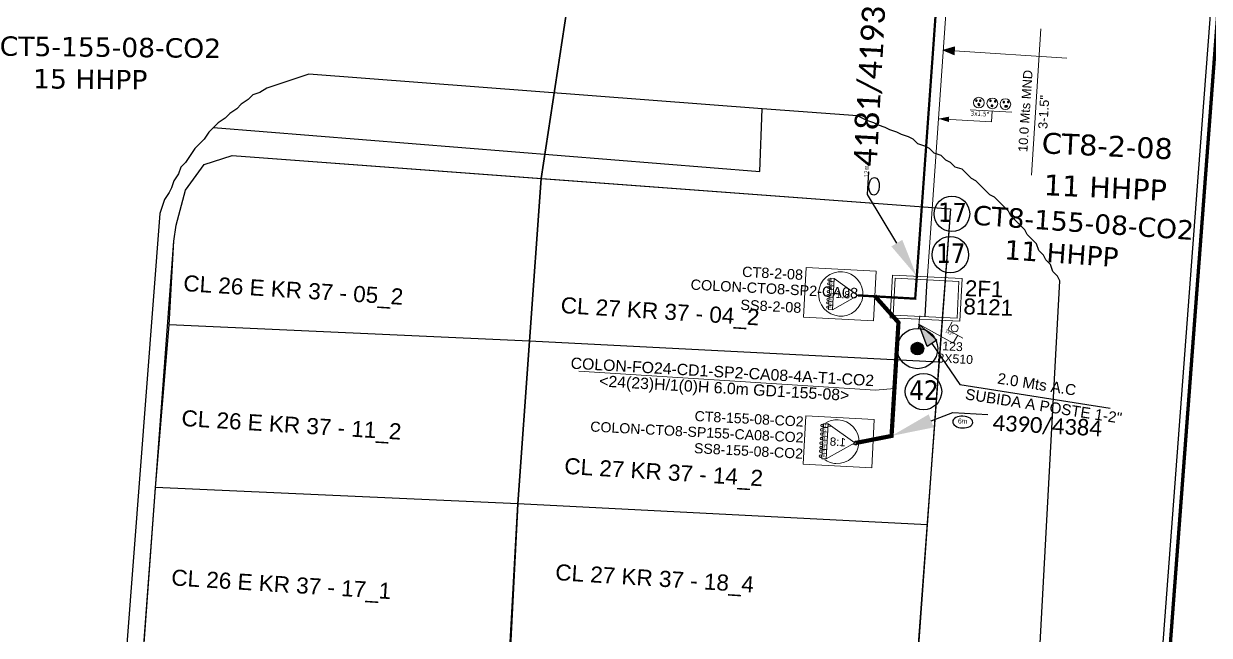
# Model space of a CAD drawing. Header units: millimetres. Extents: x -76.52126 to -76.51707, y 3.41842 to 3.42185.
# Drawn here: x -76.5178413 to -76.5173823, y 3.4199871 to 3.4202241 of the extents above; entities that cross this region are included whole.
import ezdxf
from ezdxf import colors
from ezdxf.entities.mleader import LeaderData, LeaderLine
from ezdxf.enums import TextEntityAlignment as Align
from ezdxf.math import Vec2, Vec3

# ---------------------------------------------------------------- set-up
doc = ezdxf.new("R2010")
doc.units = ezdxf.units.MM
doc.linetypes.add('DASHED', pattern=[0.75, 0.5, -0.25])
for name, color, linetype in [('ABSCISA 24H - COUBICADO', 3, 'Continuous'), ('ABSCISA 48H', 1, 'Continuous'), ('CAM 2F1 ATP', 30, 'Continuous'), ('CARTOGRAFIA', 252, 'Continuous'), ('COBERTURA CTO', 30, 'Continuous'), ('COBERTURA CTO - COUBICADO', 30, 'Continuous'), ('COBERTURA EMPALME', 2, 'Continuous'), ('DUCTO ATP', 6, 'Continuous'), ('DUCTOS ATP', 30, 'Continuous'), ('DUCTOS TLF', 4, 'Continuous'), ('PLACAS ZONA ABIERTA', 8, 'Continuous'), ('POSTE EMCALI ENERGIA', 7, 'Continuous'), ('PUNTO CARTERA', 7, 'Continuous'), ('PUNTO CARTERA - COUBICADO', 60, 'Continuous'), ('RESERVA F.O 24', 3, 'Continuous'), ('RESERVA F.O 24 - COUBICADO', 3, 'Continuous'), ('RESERVA F.O 48', 1, 'Continuous'), ('SUBIDA A POSTE ATP EXISTENTE', 30, 'Continuous')]:
    doc.layers.add(name, color=color, linetype=linetype)
for name, color, linetype, lineweight in [('CANALIZACION ATP', 30, 'Continuous', 0), ('CB 144 H CAN', 5, 'Continuous', 60), ('CB 24 H AER - COUBICADO', 3, 'DASHED', 0), ('CB 24 H CAN', 3, 'Continuous', 60), ('CB 288 H CAN_FEE', 15, 'Continuous', 60), ('CB 48 H CAN', 1, 'Continuous', 60), ('CTO CAMARA', 1, 'Continuous', 15), ('CTO CAMARA - COUBICADO', 1, 'Continuous', 15), ('Distancia ATP-CAN', 30, 'Continuous', 20), ('MARQUILLA F.O 24', 3, 'Continuous', 0), ('MARQUILLA F.O 24 - COUBICADO', 3, 'Continuous', 0)]:
    doc.layers.add(name, color=color, linetype=linetype, lineweight=lineweight)
doc.styles.add('Arial', font='arial.ttf')
doc.styles.add('BOOK', font='BKANT.TTF')
doc.styles.add('Legend', font='calibri.ttf')
doc.styles.get("Standard").update_dxf_attribs({"font": 'arial.ttf'})
doc.styles.add('style2', font='verdana.ttf', dxfattribs={"height": 0.1})
doc.styles.add('TAHOMA', font='tahoma.ttf')
doc.styles.add('TEXT CENTRAL OLT', font='tahomabd.ttf', dxfattribs={"height": 1})
doc.styles.add('TEXT SCL GRANDES', font='tahoma.ttf', dxfattribs={"height": 14})
doc.styles.add('TXT CAM GRANDE', font='arial.ttf', dxfattribs={"height": 0.4})
doc.styles.add('TXT CTO Y SS', font='arial.ttf', dxfattribs={"height": 0.5})
doc.linetypes.add('CERCA_LINE', pattern='A,12.7,-5.08,["X",Standard,S=2.54,R=0,X=-2.54,Y=-1.27],-2.08', length=19.86)

# ---------------------------------------------------------------- blocks, each defined once
blk = doc.blocks.new('PUNTO CARTERA')
blk.add_circle((-5.020778246489499e-07, 5.015703301580743e-07), 1.85590673389413e-05)
at = {"style": 'TAHOMA'}
blk.add_attdef('11', (-1.506643124571383e-05, -8.025511332387936e-06), '', height=2e-05, dxfattribs=at)
blk = doc.blocks.new('CAM 2F1 ATP')
blk.add_line((-0.0004297534469515085, 0.6309855398721993), (0.0004297534469515085, -0.6309855398721993))
at = {"lineweight": 0}
for points in [[(-1.192588195969436, 0.7301736043735652), (1.191592472531691, 0.731797428983461), (1.192588195969436, -0.730173604373565), (-1.191592472531691, -0.731797428983461)], [(-1.092520110891201, 0.6302417358383536), (1.091660603997298, 0.631729343906045), (1.092520110891201, -0.6302417358383536), (-1.091660603997298, -0.631729343906045)]]:
    blk.add_lwpolyline(points, close=True, dxfattribs=at)
at = {"lineweight": 0, "style": 'BOOK'}
for tag, p in [('2F1', (1.604285785113461, 0.08862887951545417)), ('CODIGO', (1.628815294941887, -0.5982124407310039))]:
    blk.add_attdef(tag, p, '', height=0.5725093120969081, rotation=0.03902316617520105, dxfattribs=at)
blk = doc.blocks.new('POSTE EMCALI ENERGIA')
h = blk.add_hatch(color=0)
h.dxf.hatch_style = 1
edge = h.paths.add_edge_path()
edge.add_arc((0, 0), 0.4317225846467996, 0, 360)
at = {"color": 0}
for radius in [1.37560418800724, 0.4317225846467996]:
    blk.add_circle((0, 0), radius, dxfattribs=at)
for tag, p in [('NODO', (1.750531847689672, -1.245275313217235)), ('CONSEC', (1.750531847689672, -2.745275313217235))]:
    blk.add_attdef(tag, p, '', height=1, dxfattribs=at)
blk = doc.blocks.new('*U24')
at = {"layer": 'CTO CAMARA', "lineweight": 0}
h = blk.add_hatch(color=256, dxfattribs=at)
h.dxf.hatch_style = 1
edge = h.paths.add_edge_path()
edge.add_arc((0.1064442487618111, -0.06775560511829928), 0.05471359921872897, 180.124249969341, 540.124249969341, ccw=False)
edge = h.paths.add_edge_path()
edge.add_arc((0.1068597312283412, -0.2593480425533368), 0.05471359921872897, 180.124249969341, 540.124249969341, ccw=False)
edge = h.paths.add_edge_path()
edge.add_arc((0.1072464621125881, -0.4376821931209694), 0.05471359921872897, 180.124249969341, 540.124249969341, ccw=False)
edge = h.paths.add_edge_path()
edge.add_arc((0.1076744325636536, -0.6350332451515992), 0.05471359921872897, 180.124249969341, 540.124249969341, ccw=False)
edge = h.paths.add_edge_path()
edge.add_arc((0.1081012963694672, -0.8318739871731065), 0.05471359921872897, 180.124249969341, 540.124249969341, ccw=False)
edge = h.paths.add_edge_path()
edge.add_arc((0.1085090928743648, -1.019922178480793), 0.05471359921872897, 180.124249969341, 540.124249969341, ccw=False)
edge = h.paths.add_edge_path()
edge.add_arc((0.1088591106888053, -1.181326742130706), 0.05471359921872897, 180.124249969341, 540.124249969341, ccw=False)
edge = h.paths.add_edge_path()
edge.add_arc((0.109314134150355, -1.391152814495636), 0.05471359921872897, 180.124249969341, 540.124249969341, ccw=False)
h = blk.add_hatch(color=1, dxfattribs=at)
h.dxf.hatch_style = 1
edge = h.paths.add_edge_path()
edge.add_arc((1.600508259101193, -0.7473289078032777), 0.05194566183112925, 180.124249969341, 540.124249969341, ccw=False)
at = {"layer": 'CTO CAMARA', "color": 1, "lineweight": 0}
for p, q in [((0.3611811035995454, 0.01119598443480474), (0.1609983833389068, 0.01076187330033402)), ((0.1609983833389068, 0.01076187330033402), (0.164282355397918, -1.503584126689114)), ((0.1613398810446152, -0.146713791946725), (0.1609983833389068, 0.01076187330033402)), ((1.551144569859229, -0.7434000519422155), (0.3611811035995454, 0.01119598443480474)), ((0.3644650756585566, -1.503150015554647), (0.3611811035995454, 0.01119598443480474)), ((0.3615226013052537, -0.1462796808122578), (0.1613398810446152, -0.146713791946725)), ((0.3619563971611435, -0.3463170158971759), (0.1617736769005049, -0.3467511270316466)), ((0.3623625041775362, -0.5335861292730416), (0.1621797839168977, -0.5340202404075087)), ((0.3627501524722172, -0.712343327539246), (0.1625674322115787, -0.7127774386737131)), ((0.3631654880925126, -0.9038680494142904), (0.162982767831874, -0.9043021605487576)), ((0.3635900553445113, -1.099649776005569), (0.1634073350838727, -1.100083887140036)), ((1.551144569859229, -0.7434000519422155), (0.3644650756585566, -1.503150015554647)), ((0.3639869322430955, -1.282662582770955), (0.163804211982457, -1.283096693905422)), ((0.164282355397918, -1.503584126689114), (0.3644650756585566, -1.503150015554647))]:
    blk.add_line(p, q, dxfattribs=at)
at = {"layer": 'CTO CAMARA', "color": 2, "lineweight": 0, "true_color": 0xf1eb1f}
blk.add_lwpolyline([(-1.022835817502695, 0.4658907759245174), (2.366642744115293, 0.4658907759245174), (2.366642744115293, -1.927156167135918), (-1.022835817502695, -1.927156167135918)], close=True, dxfattribs=at)
at = {"layer": 'CTO CAMARA', "color": 1, "lineweight": 0}
for centre in [(0.10645566162596, -0.06809460956361749), (0.1068711440924777, -0.2596870469931128), (0.1072578749767361, -0.4380211975662876), (0.1076858454277776, -0.6353722495858329), (0.1081127092335912, -0.8322129916073402), (0.1085205057384897, -1.020261182915027), (0.1088705235529417, -1.181665746570482), (0.1093255470144798, -1.39149181892987)]:
    blk.add_circle(centre, 0.05471359921872897, dxfattribs=at)
at = {"layer": 'CTO CAMARA', "color": 2, "lineweight": 0, "true_color": 0xf1eb1f}
blk.add_ellipse((0.7157520878451802, -0.7186585830625329), major_axis=(-0.572424804231445, 0.9095449614430965), ratio=0.9999999690973763, start_param=4.159629210123316, end_param=10.4428145173029, dxfattribs=at)
at = {"layer": 'CTO CAMARA', "lineweight": 0, "attachment_point": 3, "rotation": 0.12424996934097955}
for s, width, heights, insert, char_height in [('\\pxsm0.95;1\\P2\\P3\\P4\\P5\\P6\\P7\\P8', 12.01395749957801, [52.35627762601921], (0.2916065199221116, -0.008004694905688094), 0.1174596764261007), ('1:8', 8.215003159624752, [0], (1.169064350687391, -0.5588999283113926), 0.3585048917005609)]:
    blk.add_mtext_dynamic_manual_height_columns(s, width=width, gutter_width=4.760265510852324, heights=heights, dxfattribs=dict(at, insert=insert, char_height=char_height))
at = {"layer": 'CTO CAMARA', "lineweight": 0, "style": 'TXT CTO Y SS'}
for tag, p in [('CTONAME', (-4.106618559748354, -0.1367038810344849)), ('OSPCTONAME', (-6.561092975537448, -0.8875995007968831)), ('SSNAME', (-4.105013268439339, -1.738356388898179))]:
    blk.add_attdef(tag, p, '', height=0.5, dxfattribs=at)
blk = doc.blocks.new('*U36')
at = {"layer": 'Distancia ATP-CAN'}
h = blk.add_hatch(color=256, dxfattribs=at)
h.dxf.hatch_style = 1
h.paths.add_polyline_path([(0.01336054472724043, 1.28216338690343), (0.03317234489647324, 1.220661948017506), (-0.009573884748657321, 1.221756877687951)])
blk.add_lwpolyline([(-0.009573884748657314, 1.221756877687951), (0.03317234489647324, 1.220661948017506), (0.01336054472724042, 1.28216338690343)], close=True, dxfattribs=at)
for points in [[(0.01179923007390796, 1.221209412852728), (-0.003840937524441111, 0.6106147656407771)], [(0.1499508159328696, 0.7567246440492053), (-0.6452837780359658, 0.7770942990838002)]]:
    blk.add_lwpolyline(points, dxfattribs=at)
at = {"layer": 'Distancia ATP-CAN', "linetype": 'CERCA_LINE', "ltscale": 0.5, "flags": 1}
for tag, rotation, p in [('A.D', 358.5327095611982, (-0.2950476419989733, 0.9385678242298682)), ('A.C', 358.5327095611982, (-0.2971667728967557, 0.8782134843161962)), ('A.T', 354.8594824787784, (0.2754977398819959, 0.4747317219280265))]:
    blk.add_attdef(tag, text='', height=0.02999999999999999, rotation=rotation, dxfattribs=at).set_placement(p, align=Align.CENTER)
at = {"layer": 'Distancia ATP-CAN', "linetype": 'CERCA_LINE', "ltscale": 0.5}
for tag, p in [('TOTAL', (-0.2993214223241598, 0.7988906691787863)), ('DUCTOS', (-0.301366252222988, 0.6990808346407292))]:
    blk.add_attdef(tag, text='', height=0.04999999999999999, rotation=358.5327095611982, dxfattribs=at).set_placement(p, align=Align.CENTER)
blk = doc.blocks.new('*U37')
at = {"layer": 'DUCTO ATP'}
h = blk.add_hatch(color=0, dxfattribs=at)
h.dxf.hatch_style = 1
h.paths.add_polyline_path([(-2.985141617888664, -0.6042334001163474), (-2.385141617888664, -0.4542334001163474), (-2.385141617888664, -0.7542334001163474)])
at = {"layer": 'DUCTO ATP', "color": 0, "lineweight": 13, "ltscale": 0.13}
blk.add_lwpolyline([(1.107376359781028, 0), (-1.243818729771647, 0)], dxfattribs=at)
at = {"layer": 'DUCTO ATP', "color": 0, "linetype": 'Continuous', "lineweight": 13}
for points in [[(-0.0009702597653813427, -0.6081425711984594), (-0.0009702597653813427, 0)], [(-2.985141617888664, -0.6042334001163474), (-0.0009702597653813427, -0.6081425711984594)]]:
    blk.add_lwpolyline(points, dxfattribs=at)
at = {"layer": 'DUCTO ATP', "lineweight": 5}
for centre in [(-0.7723554384106137, 0.4244526188031159), (-0.01631735676028256, 0.4244526188031159), (0.7147962849189753, 0.4244526188031159)]:
    blk.add_circle(centre, 0.3, dxfattribs=at)
at = {"layer": 'DUCTO ATP', "color": 0, "lineweight": 5}
for centre in [(-0.7723554384106137, 0.4244526188031159), (-0.01631735676028256, 0.4244526188031159), (0.7147962849189753, 0.4244526188031159)]:
    blk.add_circle(centre, 0.3, dxfattribs=at)
at = {"layer": 'CB 144 H CAN', "style": 'TEXT CENTRAL OLT'}
for tag, p in [('1-FO144', (-0.7523556293151444, 0.08189947944828901)), ('2-FO144', (-0.0121723592205365, 0.08223088731481276)), ('3-FO144', (0.7977648562896986, 0.09810537127640373))]:
    blk.add_attdef(tag, text='', height=0.4, dxfattribs=at).set_placement(p, align=Align.CENTER)
at = {"layer": 'CB 24 H CAN', "style": 'TEXT CENTRAL OLT'}
for tag, p in [('1-FO24', (-0.9171541704471409, 0.3247838459023011)), ('2-FO24', (-0.1309397963869423, 0.3588511753707948)), ('3-FO24', (0.6177379512382877, 0.3267974882463953))]:
    blk.add_attdef(tag, text='', height=0.4, dxfattribs=at).set_placement(p, align=Align.CENTER)
at = {"layer": 'CB 288 H CAN_FEE', "style": 'TEXT CENTRAL OLT'}
for tag, p in [('1-FO288', (-0.7780896570322975, 0.1329571390732571)), ('2-FO288', (-0.0380266784135701, 0.08693616394874937)), ('3-FO288', (0.7223768544146827, 0.0909010077268757))]:
    blk.add_attdef(tag, text='', height=0.4, dxfattribs=at).set_placement(p, align=Align.CENTER)
at = {"layer": 'CB 48 H CAN', "style": 'TEXT CENTRAL OLT'}
for tag, p in [('1-FO48', (-0.6977269022283772, 0.3279586819809008)), ('2-FO48', (0.1383467982891893, 0.3407891302691581)), ('3-FO48', (0.8697452194046043, 0.3510047489741837))]:
    blk.add_attdef(tag, text='', height=0.4, dxfattribs=at).set_placement(p, align=Align.CENTER)
at = {"layer": 'DUCTO ATP', "color": 0, "ltscale": 8, "insert": (-1.194086944131868, -0.06812105514245559), "char_height": 0.2542719210013433, "attachment_point": 1, "rotation": 359.7974862534491, "style": 'TEXT SCL GRANDES'}
blk.add_mtext_dynamic_manual_height_columns('3x1.5"', width=0.8196790788800293, gutter_width=32.6684119218409, heights=[0], dxfattribs=at)
at = {"layer": 'DUCTOS TLF', "color": 0}
for tag, p in [('ANDÉN', (-0.7474309984395404, 0.813274030225382)), ('MEDIO', (-0.01631735676028256, 0.813274030225382)), ('CALLE', (0.7397207248900486, 0.813274030225382))]:
    blk.add_attdef(tag, text='', height=0.075, dxfattribs=at).set_placement(p, align=Align.MIDDLE)
blk = doc.blocks.new('*U42')
at = {"layer": 'SUBIDA A POSTE ATP EXISTENTE'}
h = blk.add_hatch(color=256, dxfattribs=at)
h.dxf.hatch_style = 1
h.paths.add_polyline_path([(0.1057179054117054, 0.2522738337228456), (0.1440206133234652, 0.3555931466941736), (0.188135265555649, 0.3254131296802487)])
for points in [[(0.2951442514444846, 0.529161596078756), (0.9876478220941294, 0.6313320645982313)], [(0.1660779394395566, 0.3405031381872116), (0.2951442514444846, 0.5291615960787562)]]:
    blk.add_lwpolyline(points, dxfattribs=at)
blk.add_lwpolyline([(0.188135265555649, 0.3254131296802487), (0.1440206133234652, 0.3555931466941736), (0.1057179054117054, 0.2522738337228456)], close=True, dxfattribs=at)
at = {"layer": 'SUBIDA A POSTE ATP EXISTENTE', "linetype": 'CERCA_LINE', "ltscale": 0.5}
for tag, p in [('SB', (0.678292947802184, 0.6493598394665923)), ('DISTANCIA', (0.6460260433839621, 0.5488650019174101))]:
    blk.add_attdef(tag, text='', height=0.04999999999999977, rotation=8.392747898120696, dxfattribs=at).set_placement(p, align=Align.CENTER)
blk = doc.blocks.new('RESERVA 48')
at = {"layer": 'RESERVA F.O 48', "color": 240, "linetype": 'ByBlock', "lineweight": 30, "true_color": 0xed1f24}
blk.add_ellipse((0, 0), major_axis=(1.155851281713483, 0.0003712607545550343), ratio=0.5873088644412812, dxfattribs=at)
at = {"layer": 'RESERVA F.O 48', "color": 1, "lineweight": 0, "style": 'BOOK'}
blk.add_attdef('RESERVA', (1.129388771834783, 0.7587690510554239), '', height=0.5725093120969081, rotation=0.03902316617520105, dxfattribs=at)
blk = doc.blocks.new('*U159')
at = {"layer": 'CTO CAMARA - COUBICADO', "lineweight": 0}
h = blk.add_hatch(color=1, dxfattribs=at)
h.dxf.hatch_style = 1
edge = h.paths.add_edge_path()
edge.add_arc((1.536203922760265, 0.03099031898326743), 0.06271003127876307, -0.1242499694207021, 359.8757500305794)
edge = h.paths.add_edge_path()
edge.add_arc((1.535727717227942, -0.1886034916218797), 0.06271003127876307, -0.1242499694207021, 359.8757500305794)
edge = h.paths.add_edge_path()
edge.add_arc((1.53528446534439, -0.3930013071525629), 0.06271003127876307, -0.1242499694207021, 359.8757500305794)
edge = h.paths.add_edge_path()
edge.add_arc((1.534793946701043, -0.6191953580395513), 0.06271003127876307, -0.1242499694207021, 359.8757500305794)
edge = h.paths.add_edge_path()
edge.add_arc((1.534304696439008, -0.8448045167364491), 0.06271003127876307, -0.1242499694207021, 359.8757500305794)
edge = h.paths.add_edge_path()
edge.add_arc((1.533837300185056, -1.060336087078586), 0.06271003127876307, -0.1242499694207021, 359.8757500305794)
edge = h.paths.add_edge_path()
edge.add_arc((1.533436127012479, -1.245330044335251), 0.06271003127876307, -0.1242499694207021, 359.8757500305794)
edge = h.paths.add_edge_path()
edge.add_arc((1.532914601541066, -1.485822348787597), 0.06271003127876307, -0.1242499694207021, 359.8757500305794)
at = {"layer": 'CTO CAMARA - COUBICADO', "color": 1, "lineweight": 0}
for p, q in [((-0.1196403941594184, -0.7434000519437269), (1.244237092518247, 0.1214807403981375)), ((1.070323072090815, 0.01119598443480463), (1.270505792351454, 0.01076187330033385)), ((1.240473165575182, -1.61418802170866), (1.244237092518247, 0.1214807403981375)), ((1.244237092518247, 0.1214807403981375), (1.473676661995356, 0.1209831836045758)), ((1.473676661995356, 0.1209831836045758), (1.46991273505229, -1.614685578498584)), ((1.473285254154703, -0.05950766390506956), (1.473676661995356, 0.1209831836045758)), ((1.242883029392047, -0.5029216728738994), (1.472322598869155, -0.5034192296638231)), ((1.243348489244468, -0.2882830432621724), (1.472788058721576, -0.288780600055734)), ((1.243845684684871, -0.05901010711514587), (1.473285254154703, -0.05950766390506956)), ((-0.1196403941594184, -0.7434000519437269), (1.240473165575182, -1.61418802170866)), ((1.241476070737932, -1.151715930592591), (1.470915640207764, -1.152213487386152)), ((1.241962688798608, -0.9273205631956536), (1.471402258275717, -0.9278181199855773)), ((1.242438726023479, -0.7078043648265613), (1.471878295493312, -0.708301921616485)), ((1.46991273505229, -1.614685578498584), (1.240473165575182, -1.61418802170866)), ((1.241021189989638, -1.361476191306256), (1.470460759466746, -1.36197374809618))]:
    blk.add_line(p, q, dxfattribs=at)
at = {"layer": 'CTO CAMARA - COUBICADO', "color": 7}
for points in [[(-1.022835817502695, 0.4658907759245174), (2.366642744115293, 0.4658907759245174), (2.366642744115293, -1.927156167135918), (-1.022835817502695, -1.927156167135918)], [(-1.022835817502695, 0.4658907759281554), (2.366642744125798, 0.4658907759208795), (2.366642744118522, -1.927156167138865), (-1.022835817502695, -1.927156167131589)]]:
    blk.add_lwpolyline(points, close=True, dxfattribs=at)
for points in [[(1.364387577506946, 0.1648602354822195, 0.1505749831499368), (0.7541708233238893, 0.3528901601190135, 0.9999999999999999), (0.7541708233238893, -1.815486710883679, 0.1369944687090537), (1.315851618475804, -1.658648936151994, 0.1369944687090537)], [(-0.02062998266954708, -0.806789667168605), (-0.1747200774207016, -0.806789667168605, -0.9999999999999999), (-0.1747200774207016, -0.686999033497532), (-0.03069856545515393, -0.686999033497532)]]:
    blk.add_lwpolyline(points, format="xyb", dxfattribs=at)
blk.add_lwpolyline([(-0.1077550774370906, -0.806789667168605), (-0.1747200774207016, -0.806789667168605, -1), (-0.1747200774207016, -0.686999033497532), (-0.1077550774298146, -0.686999033497532, 2.618033988749876)], format="xyb", close=True, dxfattribs=at)
at = {"layer": 'CTO CAMARA - COUBICADO', "color": 1, "lineweight": 0}
for centre in [(1.536190841890871, 0.0306017687931579), (1.534780865846201, -0.6195839082151089), (1.535271384482272, -0.3933898573463104), (1.535714636365825, -0.1889920418083513), (1.533824219322938, -1.060724637261419), (1.534291615584166, -0.8451930669156447), (1.532901520686224, -1.486210898966792), (1.533423046150361, -1.245718594518085)]:
    blk.add_circle(centre, 0.06271003127876307, dxfattribs=at)
at = {"layer": 'CTO CAMARA - COUBICADO', "color": 1, "lineweight": 0, "attachment_point": 1, "rotation": 359.8757500305793}
for s, width, heights, insert, char_height in [('\\pxsm0.95;1\\P2\\P3\\P4\\P5\\P6\\P7\\P8', 13.76980606902521, [60.00818543195703], (1.323980051869526, 0.09947386789880497), 0.134626493008209), ('1:8', 9.415631807290437, [0], (0.3182811251226809, -0.5319351019292391), 0.4109006406662423)]:
    blk.add_mtext_dynamic_manual_height_columns(s, width=width, gutter_width=5.455981754872038, heights=heights, dxfattribs=dict(at, insert=insert, char_height=char_height))
at = {"layer": 'CTO CAMARA - COUBICADO', "lineweight": 0, "style": 'TXT CTO Y SS'}
for tag, p in [('CTONAME', (3.393828262195335, -0.07732811252618516)), ('OSPCTONAME', (3.784705469444758, -0.866872082913543)), ('SSNAME', (3.343617270636394, -1.666671963947932))]:
    blk.add_attdef(tag, p, '', height=0.5, dxfattribs=at)
blk = doc.blocks.new('MARQUILLA 24')
at = {"layer": 'MARQUILLA F.O 24', "style": 'Arial'}
for tag, oblique, p in [('IDENTIFICACIONCABLEFIBRA', 8.300879983380582e-09, (-0.1815160179795968, 0.4101931208408545)), ('CAPACIDADFIBRA', 1.383453351877506e-09, (-0.2074468646844706, -0.5398237440824574))]:
    blk.add_attdef(tag, text='', height=0.7, dxfattribs=dict(at, oblique=oblique)).set_placement(p, align=Align.MIDDLE)
blk = doc.blocks.new('RESERVA 24')
at = {"layer": 'RESERVA F.O 24', "color": 3, "linetype": 'ByBlock', "lineweight": 30}
blk.add_ellipse((0, 0), major_axis=(1.155851281713483, 0.0003712607545550343), ratio=0.5873088644412812, dxfattribs=at)
at = {"layer": 'RESERVA F.O 24', "lineweight": 0, "style": 'BOOK'}
blk.add_attdef('RESERVA', (1.280572414631024, 0.8326158835552633), '', height=0.5725093120969081, rotation=0.03902316826273409, dxfattribs=at)

msp = doc.modelspace()

# ---------------------------------------------------------------- linework, layer by layer
at = {"layer": 'CANALIZACION ATP'}
for points in [[(-76.5174820513285, 3.420261195600175), (-76.51749161765004, 3.420124585041505)], [(-76.51749489453474, 3.420106053488164), (-76.51749436671118, 3.420110843650635)]]:
    msp.add_lwpolyline(points, dxfattribs=at)
at = {"layer": 'CARTOGRAFIA'}
for points in [[(-76.51773095280299, 3.420204543931161), (-76.517733652809, 3.420203643924308), (-76.51773635282956, 3.420202743917455), (-76.51773905286467, 3.420201843910602), (-76.51774175287068, 3.420200943903749), (-76.51774445290579, 3.420200043896896), (-76.51774715292635, 3.420199143860939), (-76.5177498529469, 3.420197343876337), (-76.51775255296747, 3.420196443869484), (-76.51775435298117, 3.420194643855778), (-76.51775705300173, 3.420192843842072), (-76.51775885301544, 3.420191043799262), (-76.51776155305055, 3.420189243785556), (-76.51776335306425, 3.42018744377185), (-76.51776605307026, 3.420185643758144), (-76.51776785309852, 3.420183843744438)], [(-76.51755545136479, 3.420191043799262), (-76.51773095280299, 3.420204543931161)], [(-76.51776785309852, 3.420183843744438), (-76.51755635137164, 3.42016674361423), (-76.51755545136479, 3.420191043799262)], [(-76.5175185510547, 3.420188343807807), (-76.51755545136479, 3.420191043799262)], [(-76.51744025042939, 3.420124443263033), (-76.51744115042169, 3.420126243276739), (-76.5174429504354, 3.420128043290445), (-76.5174438504568, 3.420130743311004), (-76.51744565045595, 3.42013254332471), (-76.51744655047736, 3.420134343338416), (-76.51744835049107, 3.420136143352122), (-76.51744925048337, 3.420138843401785), (-76.51745105049707, 3.420140643386388), (-76.51745285051078, 3.420142443400094), (-76.51745375053218, 3.4201442434138), (-76.51745555054589, 3.42014604345661), (-76.5174573505596, 3.420147843470316), (-76.5174591505733, 3.420149643484022), (-76.51746005058015, 3.420151443497728), (-76.51746185059386, 3.420153243511434), (-76.51746365060757, 3.42015504352514), (-76.51746545062127, 3.420156843538846), (-76.51746725063498, 3.420157743545699), (-76.51746905064869, 3.420159543559405), (-76.51747085067694, 3.420161343573112), (-76.51747265069065, 3.420163143586818), (-76.51747445070436, 3.420164043593671), (-76.51747625071806, 3.420165843607377), (-76.51747805073177, 3.420167643621083), (-76.51748075075233, 3.420168543627936), (-76.51748255076603, 3.420170343641642), (-76.51748435077974, 3.420171243648495), (-76.51748615079345, 3.420173043662201), (-76.517488850814, 3.420173943669054), (-76.51749065082771, 3.42017574368276), (-76.51749245084142, 3.420176643689613), (-76.51749515087653, 3.420177543696466), (-76.51749695089023, 3.420179343710172), (-76.51749875090394, 3.420180243717025), (-76.5175014509245, 3.420181143723878), (-76.5175032509382, 3.420182043730732), (-76.51750595094421, 3.420182943737585), (-76.51750775095792, 3.420183843744438), (-76.51751045099303, 3.420184743751291), (-76.51751225100674, 3.420185643758144), (-76.5175149510273, 3.420186543794101), (-76.5175185510547, 3.420188343807807)], [(-76.51776785309852, 3.420183843744438), (-76.51776965311223, 3.420182043730732), (-76.51777145312593, 3.420179343710172), (-76.51777325313964, 3.420177543696466), (-76.51777505315334, 3.42017574368276), (-76.51777685316705, 3.420173043662201), (-76.51777865318076, 3.420170343641642), (-76.51778045319446, 3.420168543627936), (-76.51778135320131, 3.420165843607377), (-76.51778315321502, 3.420163143586818), (-76.51778405322187, 3.420160443566258), (-76.51778495322873, 3.420158643552552), (-76.51778675324243, 3.420155943531993), (-76.51778765326384, 3.420153243511434), (-76.51778855325614, 3.420150543490875)], [(-76.51748254242779, 3.420152365477973), (-76.51751495676075, 3.419715861892312), (-76.51752212870127, 3.419611446982001), (-76.51768054405187, 3.419608775104846), (-76.51782271709311, 3.419606946947736), (-76.51782180302911, 3.419619532986529), (-76.51781463108858, 3.419715861892312), (-76.51780380286294, 3.419861691204117), (-76.51778313083418, 3.420139779439181), (-76.51778221677017, 3.420146037286598), (-76.51777863078536, 3.420159537389393), (-76.51777145885939, 3.420169451551031), (-76.5177606306483, 3.420173037492189), (-76.51748254242779, 3.420152365477973)], [(-76.5177849590495, 3.420107365135321), (-76.51778313090693, 3.420139779468284), (-76.51778221684293, 3.420146037315702), (-76.51777863087267, 3.420159537447601), (-76.51777145893215, 3.420169451580135), (-76.51776063072106, 3.420173037550397), (-76.51764095788025, 3.420164037481866)], [(-76.51764095788025, 3.420164037481866), (-76.51764545791451, 3.420101036943946)], [(-76.51764095788025, 3.420164037481866), (-76.51748254252965, 3.420152365507077)], [(-76.51778855325614, 3.420150543490875), (-76.5178218535388, 3.41971583991892)], [(-76.51748254252965, 3.420152365507077), (-76.51748704256391, 3.420092950968522)], [(-76.51744925048337, 3.419957941907908), (-76.51744025042939, 3.420124443263033)], [(-76.5177903028329, 3.420044364626504), (-76.5177849590495, 3.420107365135321)], [(-76.51764545791451, 3.420101036943946), (-76.5177849590495, 3.420107365135321)], [(-76.51764545791451, 3.420101036943946), (-76.51764995794878, 3.420038036435129)], [(-76.51748704256391, 3.420092950968522), (-76.51764545791451, 3.420101036943946)], [(-76.51748704256391, 3.420092950968522), (-76.51749154258363, 3.420029950430601)], [(-76.51779480288172, 3.41998227818169), (-76.5177903028329, 3.420044364626504)], [(-76.51764995794878, 3.420038036435129), (-76.5177903028329, 3.420044364626504)], [(-76.51764995794878, 3.420038036435129), (-76.51765354391904, 3.419975035926312)], [(-76.51749154258363, 3.420029950430601), (-76.51764995794878, 3.420038036435129)], [(-76.51749154258363, 3.420029950430601), (-76.51749604263244, 3.419966949921784)]]:
    msp.add_lwpolyline(points, dxfattribs=at)
at = {"layer": 'CB 24 H AER - COUBICADO', "ltscale": 3e-05, "const_width": 1.629947985712687e-06}
msp.add_lwpolyline([(-76.51751928246651, 3.420061631474036), (-76.51750534214028, 3.420064373459243), (-76.51750266370003, 3.420108313498569), (-76.51751182264067, 3.420118577876682)], dxfattribs=at)
at = {"layer": 'CB 48 H CAN', "ltscale": 2}
msp.add_lwpolyline([(-76.51833177809014, 3.420326544091765, 8.916348428658831e-07, 8.916348428658831e-07, 0), (-76.51833177809014, 3.420326544091765, 8.916348428658831e-07, 8.916348428658831e-07, 0), (-76.5181813549409, 3.420315337419622, 8.916348428658831e-07, 8.916348428658831e-07, 0), (-76.51817026075572, 3.420310908099674, 8.916348428658831e-07, 8.916348428658831e-07, 0), (-76.51817238941061, 3.42020532595832, 8.916348428658831e-07, 8.916348428658831e-07, 0), (-76.51820200389812, 3.420178209992972, 8.916348428658831e-07, 8.916348428658831e-07, 0), (-76.51821376080365, 3.419952951217327, 8.916348428658831e-07, 8.916348428658831e-07, 0), (-76.51824559900403, 3.419949028922138, 8.916348428658831e-07, 8.916348428658831e-07, 0), (-76.51820906333757, 3.419944295310771, 8.916348428658831e-07, 8.916348428658831e-07, 0), (-76.51819327750756, 3.42017118183767, 8.916348428658831e-07, 8.916348428658831e-07, 0), (-76.51816351445677, 3.420199660971865, 8.916348428658831e-07, 8.916348428658831e-07, 0), (-76.51816285472177, 3.420309302489966, 8.916348428658831e-07, 8.916348428658831e-07, 0), (-76.5178425688288, 3.420276426129084, 8.916348428658831e-07, 8.916348428658831e-07, 0), (-76.51748623383175, 3.420256027254143, 8.916348428658831e-07, 8.916348428658831e-07, 0), (-76.51748623383175, 3.420256027254143, 8.916348428658831e-07, 8.916348428658831e-07, 0), (-76.51748623383175, 3.420256027254143, 8.916348428658831e-07, 8.916348428658831e-07, 0), (-76.51749619072503, 3.420117548412501, 8.916348428658831e-07, 8.916348428658831e-07, 0), (-76.51751834895082, 3.420118808214749, 0, 0, 0)], format="xyseb", dxfattribs=at)
at = {"layer": 'COBERTURA CTO'}
for points in [[(-76.51802613495528, 3.419914775025402), (-76.51787130711381, 3.419905754478689), (-76.51779952698888, 3.419919233457561), (-76.51765804563655, 3.419912032798832), (-76.51765354559865, 3.419975033357671), (-76.51764995962475, 3.42003803391651), (-76.51764545958684, 3.420101034468983), (-76.51764095954894, 3.420164035061473), (-76.5176310985691, 3.420229418896609), (-76.5176286095786, 3.420264729759195), (-76.51796576212217, 3.420288494960344), (-76.51797482301589, 3.420187253013294), (-76.51798746264939, 3.420038948008708), (-76.51801711408297, 3.42004106596721), (-76.51802163482279, 3.419977775579694)], [(-76.51768054575331, 3.419608772247896), (-76.51768851363263, 3.41952819901134), (-76.51743389639086, 3.419536171596858), (-76.51738649144801, 3.420166237884238), (-76.51738061388257, 3.420244646416355), (-76.5176286095786, 3.420264729759195), (-76.5176310985691, 3.420229418896609), (-76.51764095954894, 3.420164035061473), (-76.51764545958684, 3.420101034473531), (-76.51764995962475, 3.42003803391651), (-76.51765319055556, 3.419975015154135), (-76.51765804563655, 3.419912032798832), (-76.51766254567445, 3.419849032239993), (-76.51766707848509, 3.419786033322792), (-76.51767154576481, 3.419723945189046)]]:
    msp.add_lwpolyline(points, close=True, dxfattribs=at)
at = {"layer": 'COBERTURA EMPALME', "const_width": 1.296613031525144e-06}
msp.add_lwpolyline([(-76.52101619773119, 3.419312724169989), (-76.51743469028948, 3.419487717878579), (-76.51737120527802, 3.420332711820861), (-76.51880355113498, 3.420441610424203)], dxfattribs=at)
at = {"layer": 'DUCTOS ATP', "lineweight": 13, "ltscale": 0.13}
for points in [[(-76.51749471535638, 3.420107679587259), (-76.51748143079436, 3.420100247291977), (-76.51747973407586, 3.420103346505972)], [(-76.5174777462793, 3.420102259880148), (-76.51748356334257, 3.420105435461139), (-76.51748187667216, 3.420108525122012)]]:
    msp.add_lwpolyline(points, dxfattribs=at)
at = {"layer": 'DUCTOS ATP', "lineweight": 5}
msp.add_circle((-76.51748086490775, 3.420106076619318), 1.347958840324557e-06, dxfattribs=at)
msp.add_circle((-76.51748086490775, 3.420106076619318), 1.347958840324557e-06, dxfattribs=at)
at = {"layer": 'MARQUILLA F.O 24 - COUBICADO', "color": 3}
msp.add_lwpolyline([(-76.51762642582699, 3.420089431592709), (-76.51751154952085, 3.42008212336533), (-76.51750421979706, 3.420082785594946)], dxfattribs=at)

# ---------------------------------------------------------------- block references
at = {"layer": 'CAM 2F1 ATP'}
ref = msp.add_blockref('CAM 2F1 ATP', (-76.51749195336026, 3.420117723903401), dxfattribs=dict(at, xscale=1.132376278193729e-05, yscale=1.132376278193729e-05, zscale=1.132376278193729e-05, rotation=177.1597723084483))
ref.add_attrib('CODIGO', '8121', (-76.51747758679694, 3.420111527916526), dxfattribs={"layer": '0', "lineweight": 0, "height": 6.166172797440911e-06, "rotation": 358.017332967645, "style": 'TXT CAM GRANDE'})
ref.add_attrib('2F1', '2F1', (-76.51747702339252, 3.420118565187904), dxfattribs={"layer": '0', "lineweight": 0, "height": 6.166172797440911e-06, "rotation": 358.017332967645, "style": 'TXT CAM GRANDE'})
at = {"layer": 'CTO CAMARA', "xscale": 8.000000000000001e-06, "yscale": 8.000000000000001e-06, "zscale": 8.000000000000001e-06, "rotation": 357.0026496257994}
msp.add_blockref('*U24', (-76.51753042424428, 3.42012540495169), dxfattribs=at).add_auto_attribs({'CTONAME': 'CT8-2-08', 'OSPCTONAME': 'COLON-CTO8-SP2-CA08', 'SSNAME': 'SS8-2-08'})
at = {"layer": 'CTO CAMARA - COUBICADO'}
ref = msp.add_blockref('*U159', (-76.51752023891062, 3.420067558778404), dxfattribs=dict(at, xscale=-7.82727514334344e-06, yscale=7.82727514334344e-06, zscale=7.82727514334344e-06, rotation=357))
ref.add_attrib('CTONAME', 'CT8-155-08-CO2', (-76.51758166116107, 3.420070171683094), dxfattribs={"lineweight": 0, "height": 3.913637571671718e-06, "rotation": 357.0000000000001, "style": 'TXT CTO Y SS'})
ref.add_attrib('OSPCTONAME', 'COLON-CTO8-SP155-CA08-CO2', (-76.51762204321089, 3.420066099557696), dxfattribs={"lineweight": 0, "height": 3.913637571671719e-06, "rotation": 357.0000000000001, "style": 'TXT CTO Y SS'})
ref.add_attrib('SSNAME', 'SS8-155-08-CO2', (-76.51758189842835, 3.420057726813828), dxfattribs={"lineweight": 0, "height": 3.913637571671724e-06, "rotation": 357.0000000000001, "style": 'TXT CTO Y SS'})
at = {"layer": 'Distancia ATP-CAN', "xscale": 7.139387753917255e-05, "yscale": 7.139387753917255e-05, "zscale": 7.139387753917255e-05, "rotation": 87.78619909418197}
msp.add_blockref('*U36', (-76.51739393762061, 3.420209299339266), dxfattribs=at).add_auto_attribs({'DUCTOS': '3-1.5"', 'TOTAL': '10.0 Mts MND'})
at = {"layer": 'DUCTOS ATP'}
ref = msp.add_blockref('*U37', (-76.5174663815013, 3.420190256594184), dxfattribs=dict(at, xscale=6.91571198880231e-06, yscale=6.91571198880231e-06, zscale=6.91571198880231e-06, rotation=356.7560440701496))
ref.add_attrib('1-FO288', '•', dxfattribs={"layer": 'CB 288 H CAN_FEE', "height": 2.766284795520922e-06, "rotation": 356.7435247167853, "style": 'TEXT CENTRAL OLT'}).set_placement((-76.51747170162403, 3.420191480276283), align=Align.CENTER)
ref.add_attrib('1-FO144', '•', dxfattribs={"layer": 'CB 144 H CAN', "height": 2.766284795520922e-06, "rotation": 356.7435247167853, "style": 'TEXT CENTRAL OLT'}).set_placement((-76.5174715440001, 3.420191117636667), align=Align.CENTER)
ref.add_attrib('1-FO48', '•', dxfattribs={"layer": 'CB 48 H CAN', "height": 2.766284795520922e-06, "rotation": 356.7435247167853, "style": 'TEXT CENTRAL OLT'}).set_placement((-76.51747107014907, 3.420192795102472), align=Align.CENTER)
ref.add_attrib('1-FO24', '•', dxfattribs={"layer": 'CB 24 H CAN', "height": 2.766284795520922e-06, "rotation": 356.7435247167853, "style": 'TEXT CENTRAL OLT'}).set_placement((-76.51747258644151, 3.420192859384081), align=Align.CENTER)
ref.add_attrib('2-FO288', '•', dxfattribs={"layer": 'CB 288 H CAN_FEE', "height": 2.766284795520922e-06, "rotation": 356.7435247167853, "style": 'TEXT CENTRAL OLT'}).set_placement((-76.51746660990537, 3.420190871787671), align=Align.CENTER)
ref.add_attrib('2-FO144', '•', dxfattribs={"layer": 'CB 144 H CAN', "height": 2.766284795520922e-06, "rotation": 356.7435247167853, "style": 'TEXT CENTRAL OLT'}).set_placement((-76.5174664332414, 3.420190829142992), align=Align.CENTER)
ref.add_attrib('2-FO48', '•', dxfattribs={"layer": 'CB 48 H CAN', "height": 2.766284795520922e-06, "rotation": 356.7435247167853, "style": 'TEXT CENTRAL OLT'}).set_placement((-76.51746529240023, 3.420192555238243), align=Align.CENTER)
ref.add_attrib('2-FO24', '•', dxfattribs={"layer": 'CB 24 H CAN', "height": 2.766284795520922e-06, "rotation": 356.7435247167853, "style": 'TEXT CENTRAL OLT'}).set_placement((-76.51746714460597, 3.42019278573818), align=Align.CENTER)
ref.add_attrib('3-FO288', '•', dxfattribs={"layer": 'CB 288 H CAN_FEE', "height": 2.766284795520922e-06, "rotation": 356.7435247167853, "style": 'TEXT CENTRAL OLT'}).set_placement((-76.51746135810728, 3.420190600437656), align=Align.CENTER)
ref.add_attrib('3-FO144', '•', dxfattribs={"layer": 'CB 144 H CAN', "height": 2.766284795520922e-06, "rotation": 356.7435247167853, "style": 'TEXT CENTRAL OLT'}).set_placement((-76.51746083475712, 3.420190620564159), align=Align.CENTER)
ref.add_attrib('3-FO48', '•', dxfattribs={"layer": 'CB 48 H CAN', "height": 2.766284795520922e-06, "rotation": 356.7435247167853, "style": 'TEXT CENTRAL OLT'}).set_placement((-76.51746023841358, 3.420192338441626), align=Align.CENTER)
ref.add_attrib('3-FO24', '•', dxfattribs={"layer": 'CB 24 H CAN', "height": 2.766284795520922e-06, "rotation": 356.7435247167853, "style": 'TEXT CENTRAL OLT'}).set_placement((-76.5174619879191, 3.42019227030302), align=Align.CENTER)
at = {"layer": 'MARQUILLA F.O 24 - COUBICADO'}
ref = msp.add_blockref('MARQUILLA 24', (-76.51756869449733, 3.420085323031636), dxfattribs=dict(at, xscale=-6.273391428089379e-06, yscale=6.27339142808938e-06, zscale=6.27339142808938e-06, rotation=356.5091361469954))
ref.add_attrib('CAPACIDADFIBRA', '<24(23)H/1(0)H 6.0m GD1-155-08>', dxfattribs={"height": 4.379847343630563e-06, "rotation": 356.6795303206358, "style": 'Arial'}).set_placement((-76.51757011548796, 3.420082390695779), align=Align.MIDDLE)
ref.add_attrib('IDENTIFICACIONCABLEFIBRA', 'COLON-FO24-CD1-SP2-CA08-4A-T1-CO2', dxfattribs={"height": 4.379847344134303e-06, "rotation": 356.6795303206358, "style": 'Arial'}).set_placement((-76.51757082678144, 3.420089219693382), align=Align.MIDDLE)
at = {"layer": 'POSTE EMCALI ENERGIA'}
ref = msp.add_blockref('POSTE EMCALI ENERGIA', (-76.51749530079809, 3.420098223076241), dxfattribs=dict(at, xscale=5.681082891849181e-06, yscale=5.681082891849181e-06, zscale=5.681082891849181e-06, rotation=357.331812822702))
ref.add_attrib('NODO', '8X510', (-76.5174876428417, 3.420092877553814), dxfattribs={"height": 3.408649735109509e-06, "rotation": 357.2210420824496})
ref.add_attrib('CONSEC', '123', (-76.51748576654538, 3.420097569098548), dxfattribs={"height": 3.408649735109509e-06, "rotation": 357.2210420824496})
at = {"layer": 'PUNTO CARTERA', "lineweight": 20}
ref = msp.add_blockref('PUNTO CARTERA', (-76.5174824092355, 3.420134381911204), dxfattribs=dict(at, xscale=0.3794113758997775, yscale=0.3794113758997775, zscale=0.3794113758997775))
ref.add_attrib('11', '17', (-76.51748812561088, 3.420131336940852), dxfattribs={"lineweight": 40, "height": 7.588227517995547e-06, "style": 'TAHOMA'})
ref = msp.add_blockref('PUNTO CARTERA', (-76.51749278977535, 3.420081358292968), dxfattribs=dict(at, xscale=0.3794113758997775, yscale=0.3794113758997775, zscale=0.3794113758997775))
ref.add_attrib('11', '42', (-76.51749850615073, 3.420078313322616), dxfattribs={"lineweight": 40, "height": 7.588227517995547e-06, "style": 'TAHOMA'})
at = {"layer": 'PUNTO CARTERA - COUBICADO', "lineweight": 20}
ref = msp.add_blockref('PUNTO CARTERA', (-76.51748178859224, 3.420150237689398), dxfattribs=dict(at, xscale=0.370696861473765, yscale=0.370696861473765, zscale=0.370696861473765, rotation=359.2898211892449))
ref.add_attrib('11', '17', (-76.51748741011521, 3.42014733211059), dxfattribs={"layer": '0', "lineweight": 40, "height": 7.413937229475302e-06, "rotation": 359.289820314045, "style": 'TAHOMA'})
at = {"layer": 'RESERVA F.O 24 - COUBICADO'}
ref = msp.add_blockref('RESERVA 24', (-76.51747777496577, 3.420069738605036), dxfattribs=dict(at, xscale=-3.360195277488809e-06, yscale=3.36019527748881e-06, zscale=3.360195277488809e-06, rotation=357.7673916527336))
ref.add_attrib('RESERVA', '6m', (-76.51747966567518, 3.420069228324015), dxfattribs={"color": 1, "lineweight": 0, "height": 1.923743086826398e-06, "rotation": 357.6041208737453, "style": 'BOOK'})
at = {"layer": 'RESERVA F.O 48', "xscale": 2.991453189871018e-06, "yscale": 2.991453189871018e-06, "zscale": 2.991453189871018e-06, "rotation": 87.97828602423277}
msp.add_blockref('RESERVA 48', (-76.51751210502682, 3.420161068048222), dxfattribs=at).add_auto_attribs({'RESERVA': '12m'})
at = {"layer": 'SUBIDA A POSTE ATP EXISTENTE'}
ref = msp.add_blockref('*U42', (-76.51750343879506, 3.420128991638844), dxfattribs=dict(at, xscale=-8.418941692803713e-05, yscale=8.418941692803714e-05, zscale=8.418941692803713e-05, rotation=179.523628647698))
ref.add_attrib('DISTANCIA', '2.0 Mts A.C', dxfattribs={"linetype": 'CERCA_LINE', "ltscale": 0.5, "height": 4.20947084640185e-06, "rotation": 351.1308807495764}).set_placement((-76.51744943630474, 3.420082332416331), align=Align.CENTER)
ref.add_attrib('SB', 'SUBIDA A POSTE 1-2"', dxfattribs={"linetype": 'CERCA_LINE', "ltscale": 0.5, "height": 4.20947084640185e-06, "rotation": 351.1308807495764}).set_placement((-76.51744679020953, 3.420073849521281), align=Align.CENTER)

# ---------------------------------------------------------------- texts
at = {"layer": 'COBERTURA CTO', "insert": (-76.51745548734927, 3.42018233032717), "char_height": 8.08010354733235e-06, "attachment_point": 1, "rotation": 357.3360547871605, "line_spacing_factor": 0.6, "style": 'style2'}
msp.add_mtext_dynamic_manual_height_columns('\\pxqc;CT8-2-08\\P\\P11 HHPP', width=6.774973620338202e-05, gutter_width=0.0006784489986632618, heights=[3.807144038584478e-05], dxfattribs=at)
at = {"layer": 'COBERTURA CTO - COUBICADO', "attachment_point": 1, "style": 'style2'}
for s, insert, char_height, width, rotation in [('CT5-155-08-CO2\\P    15 HHPP', (-76.51785054797385, 3.420219181312307), 7.499999999999994e-06, 8.60698014601059e-05, 359.3712622430278), ('CT8-155-08-CO2\\P    11 HHPP', (-76.51747354859275, 3.4201537084288), 7.499999999999995e-06, 8.606980146010591e-05, 356)]:
    msp.add_mtext(s, dxfattribs=dict(at, insert=insert, char_height=char_height, width=width, rotation=rotation))
at = {"layer": 'DUCTOS ATP', "ltscale": 8, "insert": (-76.51748179417402, 3.420103062689195), "char_height": 1.111697558997968e-06, "attachment_point": 9, "rotation": 331.1670095228268, "style": 'TEXT SCL GRANDES'}
msp.add_mtext_dynamic_manual_height_columns('1X2"', width=3.583703727741994e-06, gutter_width=0.0001428289590405021, heights=[0], dxfattribs=at)
at = {"layer": 'PLACAS ZONA ABIERTA'}
for s, p in [('CL 26 E KR 37 - 05_2', (-76.51777964044625, 3.420120497402242)), ('CL 27 KR 37 - 04_2', (-76.51763356364611, 3.420112001593068)), ('CL 26 E KR 37 - 11_2', (-76.5177803596927, 3.42006825136078)), ('CL 27 KR 37 - 14_2', (-76.51763216192747, 3.420049696779508)), ('CL 26 E KR 37 - 17_1', (-76.51778430211718, 3.420006500339958)), ('CL 27 KR 37 - 18_4', (-76.51763565700779, 3.420008549556957))]:
    msp.add_text(s, height=6.237660848838751e-06, rotation=356.4025535756759, dxfattribs=at).set_placement(p)

# ---------------------------------------------------------------- leaders
at = {"layer": 'ABSCISA 24H - COUBICADO'}
ml = msp.add_multileader_mtext('Standard', dxfattribs=at)
ml.set_content('4390/4384', color=256, style='Legend')
ml.set_leader_properties()
ml.build(insert=Vec2(0, 0))
ml.multileader.update_dxf_attribs({"text_left_attachment_type": 2, "text_right_attachment_type": 2, "dogleg_length": 0.36, "arrow_head_size": 1.641678828187026e-05})
ctx = ml.context
ctx.base_point, ctx.char_height, ctx.arrow_head_size, ctx.landing_gap_size, ctx.plane_origin, ctx.plane_x_axis, ctx.plane_y_axis = Vec3(-76.51746806660708, 3.420072677712511), 6.111660757328989e-06, 1.641678828187026e-05, 2.052098535233783e-06, Vec3(-76.51756035663318, 3.41981402933542), Vec3(0.9985335938756492, -0.05413558812629936), Vec3(3.833753319589106e-15, 7.071376912560563e-14)
ctx.left_attachment, ctx.right_attachment, ctx.text_align_type = 2, 2, 1
notes = []
notes.append((ctx, [(1, (1, 1, 0), (-76.51748155514622, 3.420073408994867), (0.9985335938756491, -0.05413558812629936), 1.350834785745671e-05, [(0, [(-76.51750534214028, 3.420064373459243)], 0, [])])]))
ctx.mtext.insert, ctx.mtext.text_direction, ctx.mtext.rotation, ctx.mtext.width, ctx.mtext.alignment, ctx.mtext.flow_direction = Vec3(-76.5174449209582, 3.420071422869086), Vec3(0.9985335938756492, -0.05413558812629936), 6.229023241936162, 2.719293199518177e-15, 2, 5
at = {"layer": 'ABSCISA 48H', "ltscale": 2}
ml = msp.add_multileader_mtext('Standard', dxfattribs=at)
ml.set_content('4181/4193', color=256, style='Legend')
ml.set_leader_properties()
ml.build(insert=Vec2(0, 0))
ml.multileader.update_dxf_attribs({"text_left_attachment_type": 2, "text_right_attachment_type": 2, "dogleg_length": 0.36, "arrow_head_size": 1.5e-05})
ctx = ml.context
ctx.base_point, ctx.char_height, ctx.arrow_head_size, ctx.landing_gap_size, ctx.plane_origin, ctx.plane_x_axis, ctx.plane_y_axis = Vec3(-76.51751416328102, 3.420166624043685), 9e-06, 1.5e-05, 2.326797930947557e-06, Vec3(-76.51732632292055, 3.420638213245998), Vec3(0.05445620472963505, 0.9985161599926384), Vec3(-0.9985161599926384, 0.05445620472963505)
ctx.left_attachment, ctx.right_attachment, ctx.text_align_type = 2, 2, 1
notes.append((ctx, [(0, (1, 1, 0), (-76.51751463591013, 3.420157957853979), (0.05445620472963505, 0.9985161599926383), 8.67906805486426e-06, [(0, [(-76.51749556950423, 3.420126188249602)], 0, [])])]))
ctx.mtext.insert, ctx.mtext.text_direction, ctx.mtext.rotation, ctx.mtext.alignment, ctx.mtext.flow_direction = Vec3(-76.51751840672695, 3.420200118932325), Vec3(0.05445620472963505, 0.9985161599926384), 1.51631317130326, 2, 5
for ctx, leaders in notes:
    for number, flags, end, landing, length, lines in leaders:
        leader = LeaderData()
        leader.index, (leader.has_last_leader_line, leader.has_dogleg_vector, leader.attachment_direction) = number, flags
        leader.last_leader_point, leader.dogleg_vector, leader.dogleg_length = Vec3(end), Vec3(landing), length
        for number, points, colour, breaks in lines:
            line = LeaderLine()
            line.index, line.vertices, line.color, line.breaks = number, Vec3.list(points), colors.encode_raw_color(colour), breaks
            leader.lines.append(line)
        ctx.leaders.append(leader)

doc.saveas('drawing.dxf')
